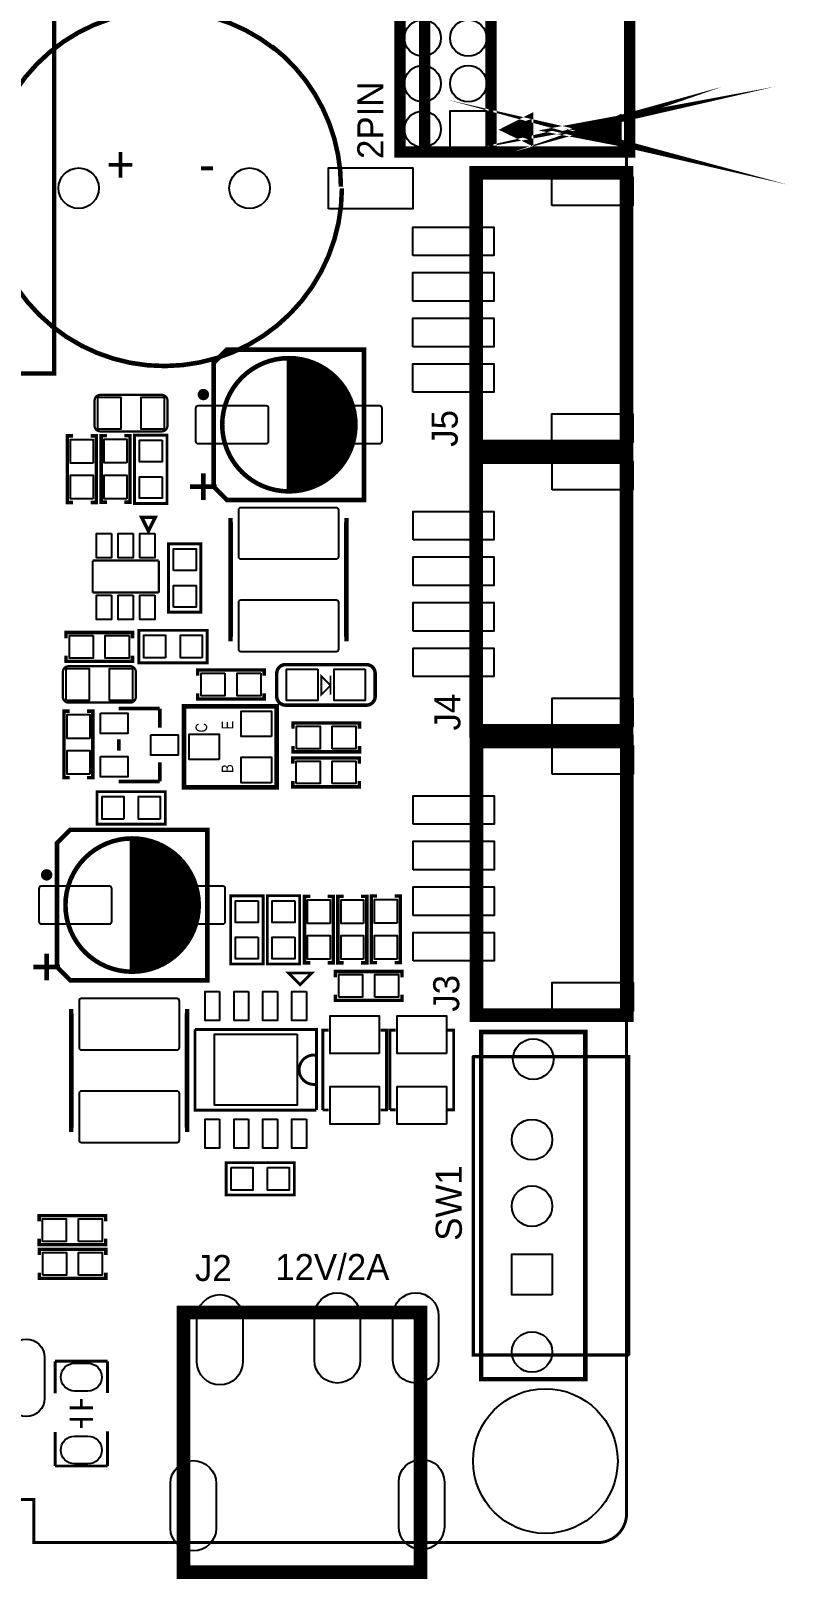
# Model space of a CAD drawing. Extents: x 121 to 6419, y -255 to 3964.
# Drawn here: x 5111 to 6419, y -255 to 2420 of the extents above; entities that cross this region are included whole.
import ezdxf

# ---------------------------------------------------------------- set-up
doc = ezdxf.new("R2010")
doc.units = 0
for name, color, linetype in [('OUTLINE', 2, 'CONTINUOUS'), ('SILKSCREEN_TOP', 4, 'CONTINUOUS'), ('SOLDERMASK_TOP', 6, 'CONTINUOUS')]:
    doc.layers.add(name, color=color, linetype=linetype)

msp = doc.modelspace()

# ---------------------------------------------------------------- linework, layer by layer
at = {"layer": 'OUTLINE', "const_width": 5}
msp.add_lwpolyline([(211.088, 3898.512), (6090.34, 3898.512, -0.414214), (6140.34, 3848.512), (6140.34, -141.771, -0.41426), (6090.332, -191.771), (5121.24, -191.616), (5116.224, -191.604), (5116.224, -117.348), (5072.832, -117.348), (5072.832, 228.924), (4502.736, 228.624), (4502.736, -118.464), (4459.728, -118.62), (4459.812, -185.172), (4459.812, -191.796), (211.086, -191.641, -0.414201)], format="xyb", dxfattribs=at)
at = {"layer": 'SILKSCREEN_TOP'}
msp.add_lwpolyline([(5906.254, 2211.062, 7.874, 7.874, 0), (5906.254, 3392.164, 7.874, 7.874, 0), (5748.774, 3392.164, 7.874, 7.874, 0), (5748.774, 2211.062, 7.874, 7.874, 0), (5906.254, 2211.062, 19.685, 19.685, 0), (5906.254, 3392.164, 19.685, 19.685, 0), (5748.774, 3392.164, 19.685, 19.685, 0), (5748.774, 2211.062, 19.685, 19.685, 0)], format="xyseb", close=True, dxfattribs=at)
for points, const_width in [([(6145.836, 3392.164), (6145.836, 2211.062), (5791.505, 2211.062), (5791.505, 3392.164)], 19.685), ([(5011.19, 2468.401), (5011.19, 1828.401), (5151.19, 1828.401), (5151.19, 2468.401)], 7.87), ([(6125.82, 2227.692), (6066.516, 2247.096), (6125.82, 2267.688), (6052.836, 2247.444), (6125.82, 2227.692), (6038.64, 2247.612), (6125.82, 2267.688), (6020.112, 2248.128)], 12), ([(5932.8, 2249.568), (5973.096, 2230.116), (5973.096, 2270.112)], 12), ([(6085.524, 2247.144), (6125.82, 2227.692), (6125.82, 2267.688)], 12), ([(5932.8, 2249.568), (5972.17, 2262.678), (5972.17, 2236.458)], 7.874), ([(6085.524, 2247.144), (6124.894, 2260.254), (6124.894, 2234.034)], 7.874), ([(6140.081, 2174.79), (6140.081, 1702.349), (5880.238, 1702.349), (5880.238, 2174.79)], 23.622), ([(5426.811, 1632.779), (5426.811, 1846.717), (5449.763, 1869.669), (5686.653, 1869.669), (5686.653, 1609.827), (5449.763, 1609.827)], 7.874), ([(6140.429, 1683.51), (6140.429, 1211.069), (5880.586, 1211.069), (5880.586, 1683.51)], 23.622), ([(5314.196, 1556.238), (5326.007, 1579.856), (5302.389, 1579.856)], 6), ([(5612.84, 1273.276), (5612.84, 1305.276), (5627.84, 1290.276), (5627.84, 1288.276)], 3), ([(5375.572, 1113.092), (5535.572, 1113.092), (5535.572, 1253.092), (5375.572, 1253.092)], 8), ([(6140.717, 1192.206), (6140.717, 719.765), (5880.874, 719.765), (5880.874, 1192.206)], 23.622), ([(5155.935, 802.847), (5155.935, 1016.785), (5178.887, 1039.737), (5415.777, 1039.737), (5415.777, 779.895), (5178.887, 779.895)], 7.874), ([(5581.299, 792.375), (5556.299, 792.375), (5576.299, 772.375), (5596.299, 792.375)], 5), ([(5889.039, 90.555), (5889.039, 690.555), (6069.039, 690.555), (6069.039, 90.555)], 7.874), ([(5882.073, 647.905), (6143.636, 647.905), (6143.636, 133.504), (6142.463, 132.331), (5875.506, 132.331), (5875.506, 647.516), (5875.904, 647.905)], 6), ([(5783.962, -242.92), (5374.514, -242.92), (5374.514, 205.898), (5783.962, 205.898)], 23.622)]:
    msp.add_lwpolyline(points, close=True, dxfattribs=dict(at, const_width=const_width))
for points, const_width in [([(5532.06, 2389.11, 4.367278), (5648.395, 2148.401)], 7.87), ([(5527.43, 2393.752, -0.232606), (5646.722, 2151.2)], 7.87), ([(5556.732, 1629.512, 1), (5556.732, 1849.984)], 7.874), ([(5556.732, 1637.386, 1), (5556.732, 1842.11)], 7.874), ([(5556.732, 1645.26, 1), (5556.732, 1834.236)], 7.874), ([(5556.732, 1653.134, 1), (5556.732, 1826.362)], 7.874), ([(5556.732, 1661.008, 1), (5556.732, 1818.488)], 7.874), ([(5556.732, 1668.882, 1), (5556.732, 1810.614)], 7.874), ([(5556.732, 1676.756, 1), (5556.732, 1802.74)], 7.874), ([(5556.732, 1684.63, 1), (5556.732, 1794.866)], 7.874), ([(5556.732, 1692.504, 1), (5556.732, 1786.992)], 7.874), ([(5556.732, 1700.378, 1), (5556.732, 1779.118)], 7.874), ([(5556.732, 1708.252, 1), (5556.732, 1771.244)], 7.874), ([(5556.732, 1716.126, 1), (5556.732, 1763.37)], 7.874), ([(5556.732, 1724, 1), (5556.732, 1755.496)], 7.874), ([(5556.732, 1731.874, 1), (5556.732, 1747.622)], 7.874), ([(5550.84, 1255.276, -0.414214), (5535.84, 1270.276), (5535.84, 1310.276, -0.414214), (5550.84, 1325.276)], 6), ([(5690.84, 1325.276, -0.414214), (5705.84, 1310.276), (5705.84, 1270.276, -0.414214), (5690.84, 1255.276)], 6), ([(5285.856, 799.58, 1), (5285.856, 1020.052)], 7.874), ([(5285.856, 807.454, 1), (5285.856, 1012.178)], 7.874), ([(5285.856, 815.328, 1), (5285.856, 1004.304)], 7.874), ([(5285.856, 823.202, 1), (5285.856, 996.43)], 7.874), ([(5285.856, 831.076, 1), (5285.856, 988.556)], 7.874), ([(5285.856, 838.95, 1), (5285.856, 980.682)], 7.874), ([(5285.856, 846.824, 1), (5285.856, 972.808)], 7.874), ([(5285.856, 854.698, 1), (5285.856, 964.934)], 7.874), ([(5285.856, 862.572, 1), (5285.856, 957.06)], 7.874), ([(5285.856, 870.446, 1), (5285.856, 949.186)], 7.874), ([(5285.856, 878.32, 1), (5285.856, 941.312)], 7.874), ([(5285.856, 886.194, 1), (5285.856, 933.438)], 7.874), ([(5285.856, 894.068, 1), (5285.856, 925.564)], 7.874), ([(5285.856, 901.942, 1), (5285.856, 917.69)], 7.874), ([(5604.48, 650.284, 1.197369), (5604.48, 600.284)], 5)]:
    msp.add_lwpolyline(points, format="xyb", dxfattribs=dict(at, const_width=const_width))
for points, const_width in [([(5932.8, 2249.568), (5972.17, 2260.08)], 7.874), ([(5932.8, 2249.568), (5972.17, 2252.206)], 7.874), ([(5932.8, 2249.568), (5972.17, 2244.332)], 7.874), ([(6085.524, 2247.144), (6124.894, 2257.656)], 7.874), ([(6085.524, 2247.144), (6124.894, 2249.782)], 7.874), ([(6085.524, 2247.144), (6124.894, 2241.908)], 7.874), ([(5556.732, 1854.905), (5556.732, 1624.591)], 7.874), ([(5184.036, 1605.52), (5174.036, 1605.52), (5174.036, 1720.52), (5184.036, 1720.52)], 6), ([(5214.036, 1605.52), (5224.036, 1605.52), (5224.036, 1720.52), (5214.036, 1720.52)], 6), ([(5242.304, 1605.884), (5232.304, 1605.884), (5232.304, 1720.884), (5242.304, 1720.884)], 6), ([(5272.304, 1605.884), (5282.304, 1605.884), (5282.304, 1720.884), (5272.304, 1720.884)], 6), ([(5290.121, 1721.836), (5346.121, 1721.836), (5346.121, 1603.836), (5290.121, 1603.836), (5290.121, 1721.836), (5346.121, 1721.836), (5346.121, 1603.836), (5290.121, 1603.836)], 5), ([(5409.094, 1609.827), (5409.094, 1655.772)], 7.874), ([(5386.141, 1632.779), (5432.047, 1632.779)], 7.874), ([(5459.772, 1369.706), (5456.228, 1369.706), (5456.228, 1574.824), (5459.772, 1574.824)], 7.874), ([(5652.685, 1369.706), (5656.228, 1369.706), (5656.228, 1574.824), (5652.685, 1574.824)], 7.874), ([(5404.84, 1415.992), (5348.84, 1415.992), (5348.84, 1533.992), (5404.84, 1533.992), (5404.84, 1415.992), (5348.84, 1415.992), (5348.84, 1533.992), (5404.84, 1533.992)], 5), ([(5217.728, 1505.096), (5331.928, 1505.096)], 3.902), ([(5217.728, 1449.895), (5217.728, 1505.096)], 3.902), ([(5331.928, 1505.096), (5331.928, 1449.895)], 3.902), ([(5331.928, 1449.895), (5217.728, 1449.895)], 3.902), ([(5286.56, 1370.868), (5286.56, 1380.868), (5171.56, 1380.868), (5171.56, 1370.868)], 6), ([(5415.608, 1384.516), (5415.608, 1328.516), (5297.608, 1328.516), (5297.608, 1384.516), (5415.608, 1384.516), (5415.608, 1328.516), (5297.608, 1328.516), (5297.608, 1384.516)], 5), ([(5286.56, 1340.868), (5286.56, 1330.868), (5171.56, 1330.868), (5171.56, 1340.868)], 6), ([(5514.2, 1305.936), (5514.2, 1315.936), (5399.2, 1315.936), (5399.2, 1305.936)], 6), ([(5690.84, 1325.276), (5550.84, 1325.276)], 6), ([(5628.84, 1273.276), (5628.84, 1306.276)], 3), ([(5514.2, 1275.936), (5514.2, 1265.936), (5399.2, 1265.936), (5399.2, 1275.936)], 6), ([(5550.84, 1255.276), (5690.84, 1255.276)], 6), ([(5178.064, 1129.892), (5168.064, 1129.892), (5168.064, 1244.892), (5178.064, 1244.892)], 6), ([(5208.064, 1129.892), (5218.064, 1129.892), (5218.064, 1244.892), (5208.064, 1244.892)], 6), ([(5333.777, 1249.32), (5262.777, 1249.32)], 6.059), ([(5333.777, 1216.332), (5333.777, 1249.32)], 6.059), ([(5563.78, 1214.472), (5563.78, 1224.472), (5678.78, 1224.472), (5678.78, 1214.472)], 6), ([(5262.919, 1196.171), (5262.919, 1176.493)], 6.059), ([(5563.78, 1184.472), (5563.78, 1174.472), (5678.78, 1174.472), (5678.78, 1184.472)], 6), ([(5333.777, 1156.332), (5333.777, 1123.344)], 6.059), ([(5563.585, 1154.099), (5563.585, 1164.099), (5678.585, 1164.099), (5678.585, 1154.099)], 6), ([(5333.777, 1123.344), (5262.777, 1123.344)], 6.059), ([(5563.585, 1124.099), (5563.585, 1114.099), (5678.585, 1114.099), (5678.585, 1124.099)], 6), ([(5343.26, 1105.708), (5343.26, 1049.708), (5225.26, 1049.708), (5225.26, 1105.708), (5343.26, 1105.708), (5343.26, 1049.708), (5225.26, 1049.708), (5225.26, 1105.708)], 5), ([(5285.856, 1024.973), (5285.856, 794.659)], 7.874), ([(5456.284, 925.936), (5512.284, 925.936), (5512.284, 807.936), (5456.284, 807.936), (5456.284, 925.936), (5512.284, 925.936), (5512.284, 807.936), (5456.284, 807.936)], 5), ([(5519.516, 926.012), (5575.516, 926.012), (5575.516, 808.012), (5519.516, 808.012), (5519.516, 926.012), (5575.516, 926.012), (5575.516, 808.012), (5519.516, 808.012)], 5), ([(5593.716, 810.064), (5583.716, 810.064), (5583.716, 925.064), (5593.716, 925.064)], 6), ([(5623.716, 810.064), (5633.716, 810.064), (5633.716, 925.064), (5623.716, 925.064)], 6), ([(5651.488, 810.076), (5641.488, 810.076), (5641.488, 925.076), (5651.488, 925.076)], 6), ([(5681.488, 810.076), (5691.488, 810.076), (5691.488, 925.076), (5681.488, 925.076)], 6), ([(5709.325, 810.388), (5699.325, 810.388), (5699.325, 925.388), (5709.325, 925.388)], 6), ([(5739.325, 810.388), (5749.325, 810.388), (5749.325, 925.388), (5739.325, 925.388)], 6), ([(5138.218, 779.895), (5138.218, 825.84)], 7.874), ([(5115.265, 802.847), (5161.171, 802.847)], 7.874), ([(5637.136, 785.148), (5637.136, 795.148), (5752.136, 795.148), (5752.136, 785.148)], 6), ([(5637.136, 755.148), (5637.136, 745.148), (5752.136, 745.148), (5752.136, 755.148)], 6), ([(5184.48, 521.392), (5180.937, 521.392), (5180.937, 726.51), (5184.48, 726.51)], 7.874), ([(5377.394, 521.392), (5380.937, 521.392), (5380.937, 726.51), (5377.394, 726.51)], 7.874), ([(5604.48, 555.595), (5604.48, 694.973), (5394.48, 694.973)], 5), ([(5394.48, 694.973), (5394.48, 555.595), (5604.48, 555.595)], 5), ([(5625.42, 693.598), (5615.302, 693.598), (5615.302, 555.794)], 5), ([(5715.42, 555.794), (5725.538, 555.794), (5725.538, 693.598), (5715.42, 693.598)], 5), ([(5741.424, 693.706), (5731.306, 693.706), (5731.306, 555.902)], 5), ([(5831.424, 555.902), (5841.542, 555.902), (5841.542, 693.706), (5831.424, 693.706)], 5), ([(5615.302, 555.794), (5625.42, 555.794)], 5), ([(5731.306, 555.902), (5741.424, 555.902)], 5), ([(5448.232, 408.776), (5448.232, 464.776), (5566.232, 464.776), (5566.232, 408.776), (5448.232, 408.776), (5448.232, 464.776), (5566.232, 464.776), (5566.232, 408.776)], 5), ([(5125.216, 363.12), (5125.216, 373.12), (5240.216, 373.12), (5240.216, 363.12)], 6), ([(5125.216, 333.12), (5125.216, 323.12), (5240.216, 323.12), (5240.216, 333.12)], 6), ([(5125.42, 304.92), (5125.42, 314.92), (5240.42, 314.92), (5240.42, 304.92)], 6), ([(5125.42, 274.92), (5125.42, 264.92), (5240.42, 264.92), (5240.42, 274.92)], 6), ([(5243.368, 121.691), (5152.808, 121.691)], 5), ([(5152.808, 121.691), (5152.808, 66.179)], 5), ([(5243.368, 66.569), (5243.368, 121.691)], 5), ([(5198.088, 41.14), (5198.088, 56.14)], 5), ([(5218.088, 41.14), (5178.088, 41.14)], 5), ([(5152.808, -0.75), (5152.808, -59.411)], 5), ([(5178.088, 21.14), (5218.088, 21.14)], 5), ([(5198.088, 21.14), (5198.088, 6.14)], 5), ([(5243.368, -59.411), (5243.368, 0.431)], 5), ([(5152.808, -59.411), (5243.368, -59.411)], 5)]:
    msp.add_lwpolyline(points, dxfattribs=dict(at, const_width=const_width))
for points, const_width in [([(5671.889, 1739.748, 1), (5441.575, 1739.748, 1)], 7.874), ([(5347.008, 1781.324), (5347.008, 1738.324, -0.413983), (5337.008, 1728.324), (5231.008, 1728.324, -0.413983), (5221.008, 1738.324), (5221.008, 1781.324, -0.413983), (5231.008, 1791.324), (5337.008, 1791.324, -0.413983)], 4), ([(5414.015, 1791.913, 1), (5404.1734, 1791.9137, 1)], 9.843), ([(5292.288, 1312.58), (5292.288, 1269.58, -0.413983), (5282.288, 1259.58), (5176.288, 1259.58, -0.413983), (5166.288, 1269.58), (5166.288, 1312.58, -0.413983), (5176.288, 1322.58), (5282.288, 1322.58, -0.413983)], 4), ([(5401.013, 909.816, 1), (5170.699, 909.816, 1)], 7.874), ([(5143.139, 961.981, 1), (5133.2974, 961.9817, 1)], 9.843)]:
    msp.add_lwpolyline(points, format="xyb", close=True, dxfattribs=dict(at, const_width=const_width))
at = {"layer": 'SOLDERMASK_TOP'}
for points in [[(5898.38, 2218.936), (5835.388, 2218.936), (5835.388, 2281.928), (5898.38, 2281.928)], [(5625.446, 2112.966), (5625.446, 2183.836), (5771.115, 2183.836), (5771.115, 2112.966)], [(6011.143, 2118.687), (6011.143, 2167.9), (6150.907, 2167.9), (6150.907, 2118.687)], [(5770.986, 2032.073), (5770.986, 2081.286), (5910.75, 2081.286), (5910.75, 2032.073)], [(5770.986, 1953.333), (5770.986, 2002.546), (5910.75, 2002.546), (5910.75, 1953.333)], [(5770.986, 1874.593), (5770.986, 1923.806), (5910.75, 1923.806), (5910.75, 1874.593)], [(5770.986, 1795.853), (5770.986, 1845.066), (5910.75, 1845.066), (5910.75, 1795.853)], [(5226.908, 1732.274), (5226.908, 1787.374), (5266.308, 1787.374), (5266.308, 1732.274)], [(5341.108, 1787.374), (5341.108, 1732.274), (5301.708, 1732.274), (5301.708, 1787.374)], [(6011.143, 1709.238), (6011.143, 1758.451), (6150.907, 1758.451), (6150.907, 1709.238)], [(5218.536, 1673.52), (5179.536, 1673.52), (5179.536, 1714.52), (5218.536, 1714.52)], [(5276.804, 1673.884), (5237.804, 1673.884), (5237.804, 1714.884), (5276.804, 1714.884)], [(5337.806, 1713.033), (5337.806, 1675.631), (5298.436, 1675.631), (5298.436, 1713.033)], [(6011.491, 1627.407), (6011.491, 1676.62), (6151.255, 1676.62), (6151.255, 1627.407)], [(5218.536, 1611.52), (5179.536, 1611.52), (5179.536, 1652.52), (5218.536, 1652.52)], [(5276.804, 1611.884), (5237.804, 1611.884), (5237.804, 1652.884), (5276.804, 1652.884)], [(5337.806, 1650.041), (5337.806, 1612.639), (5298.436, 1612.639), (5298.436, 1650.041)], [(5771.334, 1540.793), (5771.334, 1590.006), (5911.098, 1590.006), (5911.098, 1540.793)], [(5250.428, 1551.699), (5250.428, 1509.699), (5224.428, 1509.699), (5224.428, 1551.699)], [(5287.83, 1551.699), (5287.83, 1509.699), (5261.83, 1509.699), (5261.83, 1551.699)], [(5325.232, 1551.699), (5325.232, 1509.699), (5299.232, 1509.699), (5299.232, 1551.699)], [(5357.155, 1487.787), (5357.155, 1525.189), (5396.525, 1525.189), (5396.525, 1487.787)], [(5771.334, 1462.053), (5771.334, 1511.266), (5911.098, 1511.266), (5911.098, 1462.053)], [(5250.428, 1445.297), (5250.428, 1403.297), (5224.428, 1403.297), (5224.428, 1445.297)], [(5287.83, 1445.297), (5287.83, 1403.297), (5261.83, 1403.297), (5261.83, 1445.297)], [(5325.232, 1445.297), (5325.232, 1403.297), (5299.232, 1403.297), (5299.232, 1445.297)], [(5357.155, 1424.795), (5357.155, 1462.197), (5396.525, 1462.197), (5396.525, 1424.795)], [(5771.334, 1383.313), (5771.334, 1432.526), (5911.098, 1432.526), (5911.098, 1383.313)], [(5218.56, 1375.368), (5218.56, 1336.368), (5177.56, 1336.368), (5177.56, 1375.368)], [(5280.56, 1375.368), (5280.56, 1336.368), (5239.56, 1336.368), (5239.56, 1375.368)], [(5343.813, 1336.831), (5306.411, 1336.831), (5306.411, 1376.201), (5343.813, 1376.201)], [(5406.805, 1336.831), (5369.403, 1336.831), (5369.403, 1376.201), (5406.805, 1376.201)], [(5771.334, 1304.573), (5771.334, 1353.786), (5911.098, 1353.786), (5911.098, 1304.573)], [(5172.188, 1263.53), (5172.188, 1318.63), (5211.588, 1318.63), (5211.588, 1263.53)], [(5286.388, 1318.63), (5286.388, 1263.53), (5246.988, 1263.53), (5246.988, 1318.63)], [(5606.84, 1317.276), (5606.84, 1263.276), (5552.84, 1263.276), (5552.84, 1317.276)], [(5688.84, 1317.276), (5688.84, 1263.276), (5634.84, 1263.276), (5634.84, 1317.276)], [(5446.2, 1310.436), (5446.2, 1271.436), (5405.2, 1271.436), (5405.2, 1310.436)], [(5508.2, 1310.436), (5508.2, 1271.436), (5467.2, 1271.436), (5467.2, 1310.436)], [(6011.491, 1217.958), (6011.491, 1267.171), (6151.255, 1267.171), (6151.255, 1217.958)], [(5212.564, 1197.892), (5173.564, 1197.892), (5173.564, 1238.892), (5212.564, 1238.892)], [(5231.415, 1241.4505), (5278.659, 1241.4505), (5278.659, 1206.0175), (5231.415, 1206.0175)], [(5526.572, 1201.092), (5474.572, 1201.092), (5474.572, 1245.092), (5526.572, 1245.092)], [(5318.037, 1204.0485), (5365.281, 1204.0485), (5365.281, 1168.6155), (5318.037, 1168.6155)], [(5436.572, 1161.092), (5384.572, 1161.092), (5384.572, 1205.092), (5436.572, 1205.092)], [(5569.78, 1179.972), (5569.78, 1218.972), (5610.78, 1218.972), (5610.78, 1179.972)], [(5631.78, 1179.972), (5631.78, 1218.972), (5672.78, 1218.972), (5672.78, 1179.972)], [(6011.779, 1136.103), (6011.779, 1185.316), (6151.543, 1185.316), (6151.543, 1136.103)], [(5212.564, 1135.892), (5173.564, 1135.892), (5173.564, 1176.892), (5212.564, 1176.892)], [(5231.415, 1166.6465), (5278.659, 1166.6465), (5278.659, 1131.2135), (5231.415, 1131.2135)], [(5526.572, 1121.092), (5474.572, 1121.092), (5474.572, 1165.092), (5526.572, 1165.092)], [(5569.585, 1119.599), (5569.585, 1158.599), (5610.585, 1158.599), (5610.585, 1119.599)], [(5631.585, 1119.599), (5631.585, 1158.599), (5672.585, 1158.599), (5672.585, 1119.599)], [(5271.465, 1058.023), (5234.063, 1058.023), (5234.063, 1097.393), (5271.465, 1097.393)], [(5334.457, 1058.023), (5297.055, 1058.023), (5297.055, 1097.393), (5334.457, 1097.393)], [(5771.622, 1049.489), (5771.622, 1098.702), (5911.386, 1098.702), (5911.386, 1049.489)], [(5771.622, 970.749), (5771.622, 1019.962), (5911.386, 1019.962), (5911.386, 970.749)], [(5771.622, 892.009), (5771.622, 941.222), (5911.386, 941.222), (5911.386, 892.009)], [(5503.969, 917.133), (5503.969, 879.731), (5464.599, 879.731), (5464.599, 917.133)], [(5567.201, 917.209), (5567.201, 879.807), (5527.831, 879.807), (5527.831, 917.209)], [(5628.216, 878.064), (5589.216, 878.064), (5589.216, 919.064), (5628.216, 919.064)], [(5685.988, 878.076), (5646.988, 878.076), (5646.988, 919.076), (5685.988, 919.076)], [(5743.825, 878.388), (5704.825, 878.388), (5704.825, 919.388), (5743.825, 919.388)], [(5628.216, 816.064), (5589.216, 816.064), (5589.216, 857.064), (5628.216, 857.064)], [(5685.988, 816.076), (5646.988, 816.076), (5646.988, 857.076), (5685.988, 857.076)], [(5743.825, 816.388), (5704.825, 816.388), (5704.825, 857.388), (5743.825, 857.388)], [(5771.622, 813.269), (5771.622, 862.482), (5911.386, 862.482), (5911.386, 813.269)], [(5503.969, 854.141), (5503.969, 816.739), (5464.599, 816.739), (5464.599, 854.141)], [(5567.201, 854.217), (5567.201, 816.815), (5527.831, 816.815), (5527.831, 854.217)], [(5643.136, 750.648), (5643.136, 789.648), (5684.136, 789.648), (5684.136, 750.648)], [(5705.136, 750.648), (5705.136, 789.648), (5746.136, 789.648), (5746.136, 750.648)], [(6011.779, 726.654), (6011.779, 775.867), (6151.543, 775.867), (6151.543, 726.654)], [(5436.98, 760.524), (5436.98, 710.524), (5411.98, 710.524), (5411.98, 760.524)], [(5486.98, 760.524), (5486.98, 710.524), (5461.98, 710.524), (5461.98, 760.524)], [(5536.98, 760.524), (5536.98, 710.524), (5511.98, 710.524), (5511.98, 760.524)], [(5586.98, 760.524), (5586.98, 710.524), (5561.98, 710.524), (5561.98, 760.524)], [(5712.92, 653.216), (5627.92, 653.216), (5627.92, 718.216), (5712.92, 718.216)], [(5828.924, 653.324), (5743.924, 653.324), (5743.924, 718.324), (5828.924, 718.324)], [(5570.98, 686.784), (5570.98, 563.784), (5427.98, 563.784), (5427.98, 686.784)], [(5712.92, 531.176), (5627.92, 531.176), (5627.92, 596.176), (5712.92, 596.176)], [(5828.924, 531.284), (5743.924, 531.284), (5743.924, 596.284), (5828.924, 596.284)], [(5436.98, 540.044), (5436.98, 490.044), (5411.98, 490.044), (5411.98, 540.044)], [(5486.98, 540.044), (5486.98, 490.044), (5461.98, 490.044), (5461.98, 540.044)], [(5536.98, 540.044), (5536.98, 490.044), (5511.98, 490.044), (5511.98, 540.044)], [(5586.98, 540.044), (5586.98, 490.044), (5561.98, 490.044), (5561.98, 540.044)], [(5457.035, 456.461), (5494.437, 456.461), (5494.437, 417.091), (5457.035, 417.091)], [(5520.027, 456.461), (5557.429, 456.461), (5557.429, 417.091), (5520.027, 417.091)], [(5131.216, 328.62), (5131.216, 367.62), (5172.216, 367.62), (5172.216, 328.62)], [(5193.216, 328.62), (5193.216, 367.62), (5234.216, 367.62), (5234.216, 328.62)], [(5131.42, 270.42), (5131.42, 309.42), (5172.42, 309.42), (5172.42, 270.42)], [(5193.42, 270.42), (5193.42, 309.42), (5234.42, 309.42), (5234.42, 270.42)], [(6012.039, 236.555), (5942.039, 236.555), (5942.039, 306.555), (6012.039, 306.555)]]:
    msp.add_lwpolyline(points, close=True, dxfattribs=at)
for points in [[(5399.646, 1707.268), (5517.756, 1707.268, 0.414234), (5521.693, 1711.205), (5521.693, 1768.291, 0.414234), (5517.756, 1772.228), (5399.646, 1772.228, 0.414234), (5395.709, 1768.291), (5395.709, 1711.205, 0.414234)], [(5595.708, 1707.268), (5713.818, 1707.268, 0.414234), (5717.755, 1711.205), (5717.755, 1768.291, 0.414234), (5713.818, 1772.228), (5595.708, 1772.228, 0.414234), (5591.771, 1768.291), (5591.771, 1711.205, 0.414234)], [(5642.842, 1511.832), (5642.842, 1592.54, 0.414238), (5638.905, 1596.477), (5473.551, 1596.477, 0.414238), (5469.614, 1592.54), (5469.614, 1511.832, 0.414238), (5473.551, 1507.895), (5638.905, 1507.895, 0.414238)], [(5642.842, 1351.99), (5642.842, 1432.698, 0.414238), (5638.905, 1436.635), (5473.551, 1436.635, 0.414238), (5469.614, 1432.698), (5469.614, 1351.99, 0.414238), (5473.551, 1348.053), (5638.905, 1348.053, 0.414238)], [(5128.77, 877.336), (5246.88, 877.336, 0.414234), (5250.817, 881.273), (5250.817, 938.359, 0.414234), (5246.88, 942.296), (5128.77, 942.296, 0.414234), (5124.833, 938.359), (5124.833, 881.273, 0.414234)], [(5324.832, 877.336), (5442.942, 877.336, 0.414234), (5446.879, 881.273), (5446.879, 938.359, 0.414234), (5442.942, 942.296), (5324.832, 942.296, 0.414234), (5320.895, 938.359), (5320.895, 881.273, 0.414234)], [(5367.551, 663.518), (5367.551, 744.226, 0.414238), (5363.614, 748.163), (5198.26, 748.163, 0.414238), (5194.323, 744.226), (5194.323, 663.518, 0.414238), (5198.26, 659.581), (5363.614, 659.581, 0.414238)], [(5367.551, 503.676), (5367.551, 584.384, 0.414238), (5363.614, 588.321), (5198.26, 588.321, 0.414238), (5194.323, 584.384), (5194.323, 503.676, 0.414238), (5198.26, 499.739), (5363.614, 499.739, 0.414238)], [(5398.006, 120.154), (5398.006, 197.154, -1), (5477.006, 197.154), (5477.006, 120.154, -1)], [(5600.959, 123.304), (5600.959, 200.304, -1), (5679.959, 200.304), (5679.959, 123.304, -1)], [(5736.588, 123.304), (5736.588, 200.304, -1), (5815.588, 200.304), (5815.588, 123.304, -1)], [(5071.505, 57.369), (5071.505, 128.239, -1), (5134.493, 128.239), (5134.493, 57.369, -1)], [(5186.588, 118.128), (5209.588, 118.128, -1), (5209.588, 70.128), (5186.588, 70.128, -1)], [(5186.588, -7.848), (5209.588, -7.848, -1), (5209.588, -55.848), (5186.588, -55.848, -1)], [(5352.116, -166.696), (5352.116, -89.696, -1), (5431.116, -89.696), (5431.116, -166.696, -1)], [(5746.588, -164.31), (5746.588, -87.31, -1), (5825.588, -87.31), (5825.588, -164.31, -1)]]:
    msp.add_lwpolyline(points, format="xyb", close=True, dxfattribs=at)
for centre, radius in [((5788.144, 2407.912), 31.496), ((5866.884, 2407.912), 31.496), ((5788.144, 2329.172), 31.496), ((5866.884, 2329.172), 31.496), ((5788.144, 2250.432), 31.496), ((5193.548, 2148.401), 35), ((5488.832, 2148.401), 35), ((5979.039, 643.555), 35), ((5977.039, 504.555), 35), ((5977.039, 389.555), 35), ((5977.039, 137.555), 35), ((5999.987, -50.849), 125)]:
    msp.add_circle(centre, radius, dxfattribs=at)

# ---------------------------------------------------------------- texts
at = {"layer": 'SILKSCREEN_TOP'}
for s, p in [('2PIN', (5720.098, 2198.998)), ('J5', (5848.504, 1701.666)), ('J4', (5853.232, 1211.43)), ('J3', (5851.18, 725.502)), ('SW1', (5855.644, 329.766))]:
    msp.add_text(s, height=45, rotation=90, dxfattribs=at).set_placement(p)
for s, height, p in [('+', 63, (5241.19, 2158.401)), ('-', 63, (5401.19, 2158.401)), ('J2', 45, (5394.51, 260.24)), ('12V/2A', 45, (5533.194, 261.872))]:
    msp.add_text(s, height=height, dxfattribs=at).set_placement(p)
at = {"layer": 'SILKSCREEN_TOP', "width": 0.85}
for s, p in [('C', (5415.572, 1208.092)), ('E', (5460.572, 1213.092)), ('B', (5460.572, 1138.092))]:
    msp.add_text(s, height=20, rotation=90, dxfattribs=at).set_placement(p)

doc.saveas('drawing.dxf')
